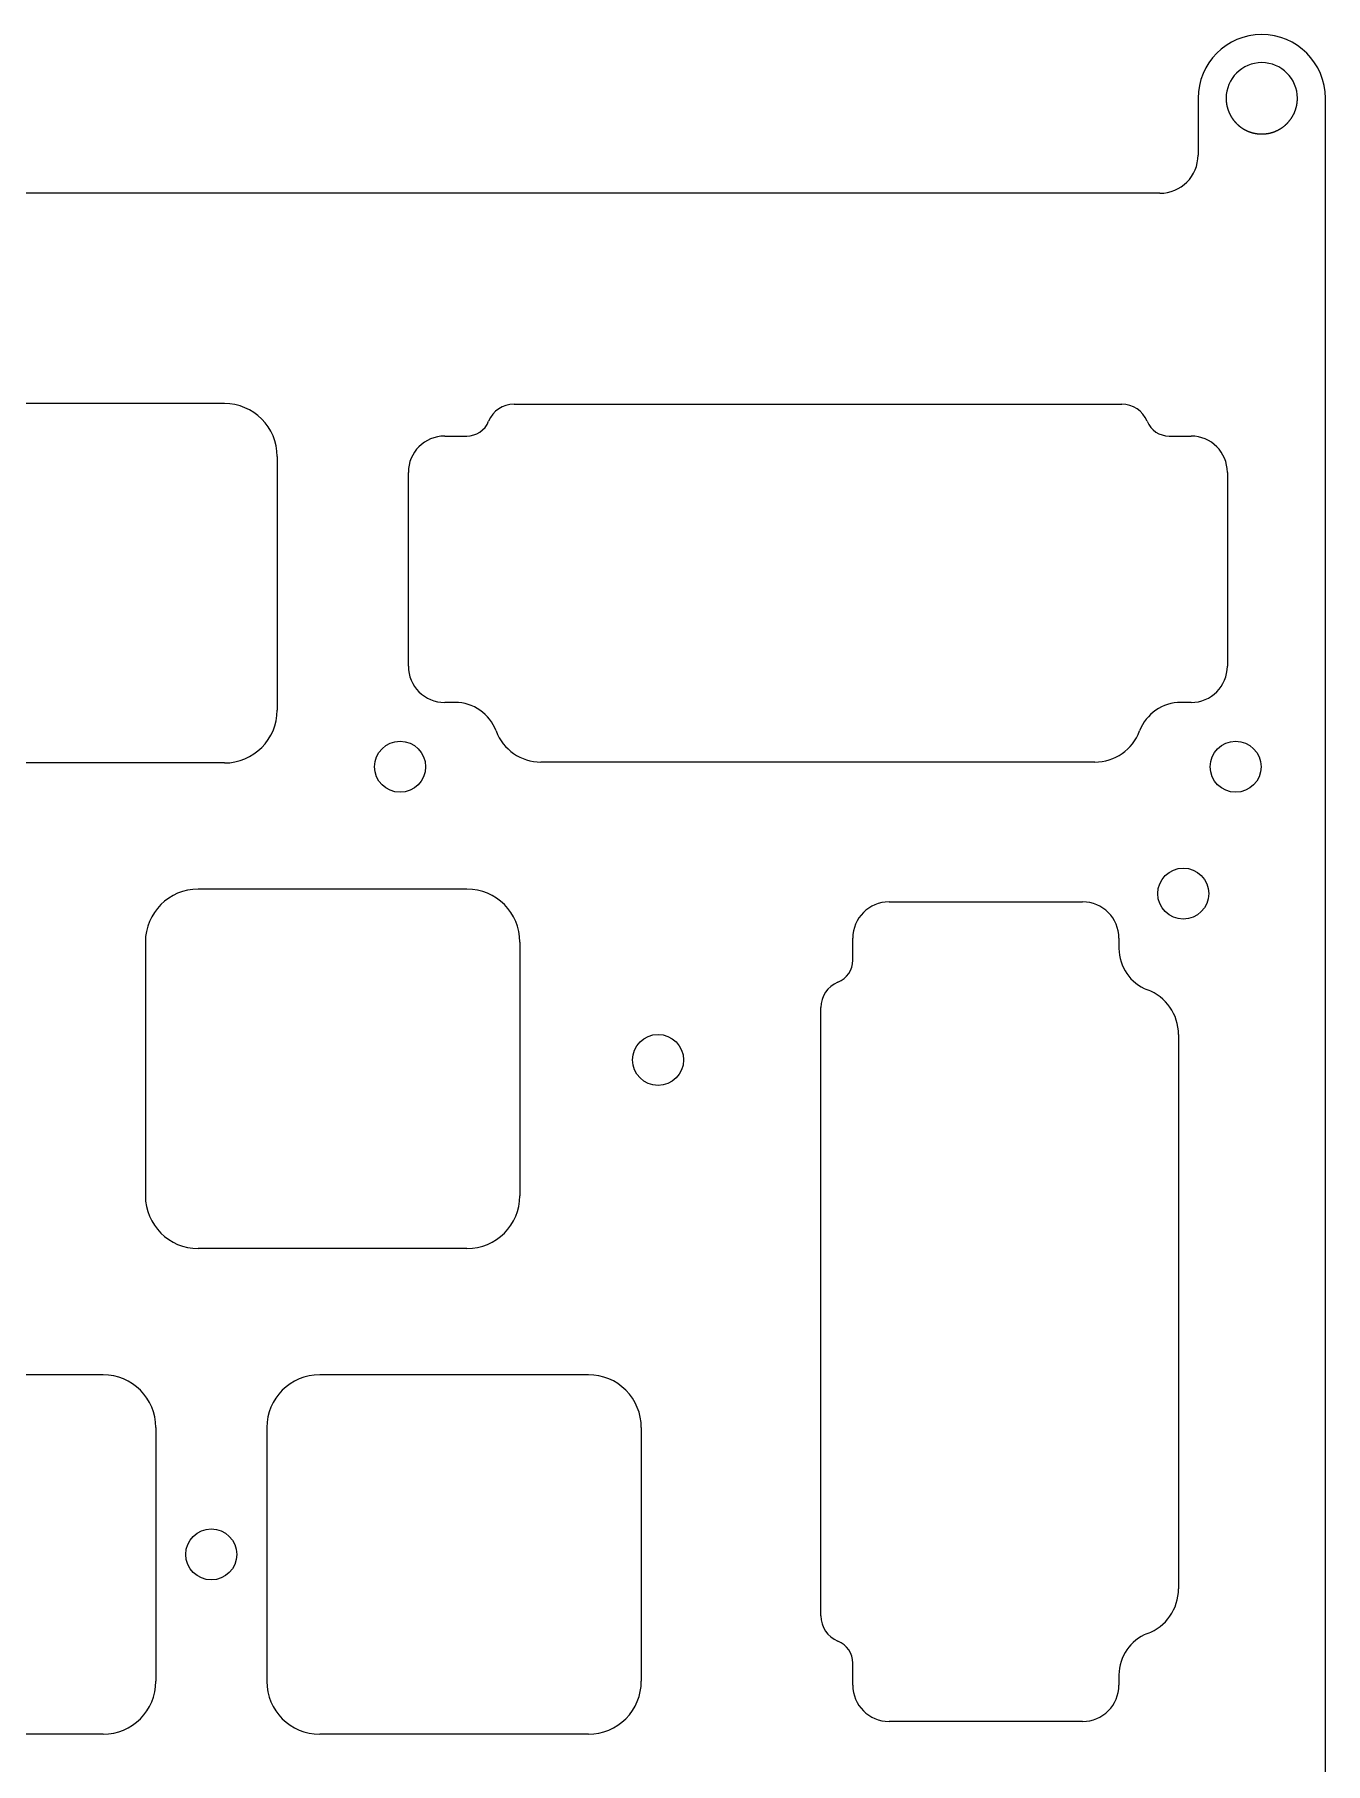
# Model space of a CAD drawing. Header units: millimetres. Extents: x -10 to 277, y -93 to 22.
# Drawn here: x 226.4 to 277.1, y -46.3 to 21.5 of the extents above; entities that cross this region are included whole.
import ezdxf

# ---------------------------------------------------------------- set-up
doc = ezdxf.new("R2010")
doc.units = ezdxf.units.MM
doc.layers.add('Edge.Cuts', color=53, linetype='CONTINUOUS', true_color=0xc8a339)

msp = doc.modelspace()

# ---------------------------------------------------------------- linework, layer by layer
at = {"layer": 'Edge.Cuts', "linetype": 'CONTINUOUS'}
for p, q in [((272.1, 19.025023), (272.1, 16.8)), ((273.2, 19.025023), (273.20001, 19.019647)), ((273.20001, 19.019647), (273.20004, 19.01425)), ((273.20004, 19.01425), (273.200091, 19.008887)), ((273.200091, 19.008887), (273.200161, 19.003504)), ((273.200161, 19.003504), (273.200252, 18.998153)), ((273.200252, 18.998153), (273.200363, 18.992783)), ((273.200363, 18.992783), (273.200493, 18.987445)), ((275.999469, 18.986044), (275.999719, 18.996647)), ((275.999719, 18.996647), (275.99989, 19.007272)), ((275.99989, 19.007272), (275.999982, 19.017919)), ((275.999982, 19.017919), (276, 19.025023)), ((277.1, -90.725023), (277.1, 19.025023)), ((273.200493, 18.987445), (273.200645, 18.982086)), ((273.200645, 18.982086), (273.200815, 18.976759)), ((273.200815, 18.976759), (273.201006, 18.971413)), ((273.201006, 18.971413), (273.201217, 18.966096)), ((273.201217, 18.966096), (273.201448, 18.960761)), ((273.201448, 18.960761), (273.201698, 18.955454)), ((273.201698, 18.955454), (273.20197, 18.950129)), ((273.20197, 18.950129), (273.20226, 18.944832)), ((273.20226, 18.944832), (273.202571, 18.939518)), ((273.202571, 18.939518), (273.202901, 18.93423)), ((273.202901, 18.93423), (273.203252, 18.928925)), ((273.203252, 18.928925), (273.203622, 18.923646)), ((273.203622, 18.923646), (273.204013, 18.91835)), ((273.204013, 18.91835), (273.204422, 18.913079)), ((273.204422, 18.913079), (273.204853, 18.907792)), ((273.204853, 18.907792), (273.205302, 18.902529)), ((273.205302, 18.902529), (273.205773, 18.89725)), ((273.205773, 18.89725), (273.206262, 18.891994)), ((273.206262, 18.891994), (273.206772, 18.886723)), ((273.206772, 18.886723), (273.207301, 18.881475)), ((273.207301, 18.881475), (273.207851, 18.876212)), ((273.207851, 18.876212), (273.208419, 18.87097)), ((273.208419, 18.87097), (273.20901, 18.865714)), ((273.20901, 18.865714), (273.209617, 18.86048)), ((273.209617, 18.86048), (273.210247, 18.85523)), ((273.210247, 18.85523), (273.210895, 18.850002)), ((273.210895, 18.850002), (273.211565, 18.844759)), ((273.211565, 18.844759), (273.212252, 18.839537)), ((273.212252, 18.839537), (273.212962, 18.8343)), ((273.212962, 18.8343), (273.213689, 18.829084)), ((273.213689, 18.829084), (273.214439, 18.823854)), ((273.214439, 18.823854), (273.215206, 18.818643)), ((273.215206, 18.818643), (273.215995, 18.813418)), ((273.215995, 18.813418), (273.216802, 18.808212)), ((273.216802, 18.808212), (273.217631, 18.802993)), ((273.217631, 18.802993), (273.218478, 18.797793)), ((273.218478, 18.797793), (273.219348, 18.792579)), ((273.219348, 18.792579), (273.220234, 18.787383)), ((273.220234, 18.787383), (273.221144, 18.782174)), ((273.221144, 18.782174), (273.22207, 18.776983)), ((273.22207, 18.776983), (273.22302, 18.771779)), ((273.22302, 18.771779), (273.223986, 18.766592)), ((273.223986, 18.766592), (273.224976, 18.761393)), ((273.224976, 18.761393), (273.225983, 18.75621)), ((273.225983, 18.75621), (273.227012, 18.751016)), ((273.227012, 18.751016), (273.228059, 18.745837)), ((273.228059, 18.745837), (273.229129, 18.740646)), ((273.229129, 18.740646), (273.230216, 18.735471)), ((273.230216, 18.735471), (273.231327, 18.730285)), ((273.231327, 18.730285), (273.232454, 18.725113)), ((273.232454, 18.725113), (273.233605, 18.719931)), ((273.233605, 18.719931), (273.234772, 18.714763)), ((273.234772, 18.714763), (273.235963, 18.709584)), ((273.235963, 18.709584), (273.237172, 18.704419)), ((273.237172, 18.704419), (273.238403, 18.699244)), ((273.238403, 18.699244), (273.239652, 18.694082)), ((273.239652, 18.694082), (273.240924, 18.68891)), ((273.240924, 18.68891), (273.242214, 18.683751)), ((273.242214, 18.683751), (273.243526, 18.678582)), ((273.243526, 18.678582), (273.244857, 18.673427)), ((273.244857, 18.673427), (273.24621, 18.66826)), ((273.24621, 18.66826), (273.247581, 18.663107)), ((273.247581, 18.663107), (273.248976, 18.657944)), ((273.248976, 18.657944), (273.250387, 18.652793)), ((273.250387, 18.652793), (273.251823, 18.647633)), ((273.251823, 18.647633), (273.253276, 18.642484)), ((273.253276, 18.642484), (273.254752, 18.637326)), ((273.254752, 18.637326), (273.256, 18.633023)), ((273.256, 18.633023), (273.257493, 18.627938)), ((273.257493, 18.627938), (273.259011, 18.622844)), ((273.259011, 18.622844), (273.260543, 18.617769)), ((273.260543, 18.617769), (273.2621, 18.612685)), ((273.2621, 18.612685), (273.263671, 18.607621)), ((273.263671, 18.607621), (273.265266, 18.602548)), ((273.265266, 18.602548), (273.266876, 18.597495)), ((273.266876, 18.597495), (273.268509, 18.592433)), ((273.268509, 18.592433), (273.270157, 18.587392)), ((273.270157, 18.587392), (273.271829, 18.582343)), ((273.271829, 18.582343), (273.273516, 18.577314)), ((273.273516, 18.577314), (273.275226, 18.572277)), ((273.275226, 18.572277), (273.276951, 18.567261)), ((273.276951, 18.567261), (273.278699, 18.562238)), ((273.278699, 18.562238), (273.280461, 18.557235)), ((273.280461, 18.557235), (273.282248, 18.552225)), ((273.282248, 18.552225), (273.284048, 18.547236)), ((273.284048, 18.547236), (273.285872, 18.542241)), ((273.285872, 18.542241), (273.287709, 18.537266)), ((273.287709, 18.537266), (273.289571, 18.532285)), ((273.289571, 18.532285), (273.291446, 18.527324)), ((273.291446, 18.527324), (273.293345, 18.522358)), ((273.293345, 18.522358), (273.295257, 18.517413)), ((273.295257, 18.517413), (273.297193, 18.512462)), ((273.297193, 18.512462), (273.299143, 18.507532)), ((273.299143, 18.507532), (273.301116, 18.502597)), ((273.301116, 18.502597), (273.303103, 18.497683)), ((273.303103, 18.497683), (273.305113, 18.492764)), ((273.305113, 18.492764), (273.307136, 18.487865)), ((273.307136, 18.487865), (273.309183, 18.482963)), ((273.309183, 18.482963), (273.311243, 18.478081)), ((273.311243, 18.478081), (273.313327, 18.473195)), ((273.313327, 18.473195), (273.315423, 18.468329)), ((273.315423, 18.468329), (273.317543, 18.46346)), ((273.317543, 18.46346), (273.319676, 18.458612)), ((273.319676, 18.458612), (273.321833, 18.45376)), ((273.321833, 18.45376), (273.324002, 18.448929)), ((273.324002, 18.448929), (273.326195, 18.444095)), ((273.326195, 18.444095), (273.3284, 18.439281)), ((273.3284, 18.439281), (273.330629, 18.434465)), ((273.330629, 18.434465), (273.332871, 18.429669)), ((273.332871, 18.429669), (273.335135, 18.42487)), ((273.335135, 18.42487), (273.337413, 18.420092)), ((273.337413, 18.420092), (273.339714, 18.415312)), ((273.339714, 18.415312), (273.342027, 18.410552)), ((273.342027, 18.410552), (273.344363, 18.405791)), ((273.344363, 18.405791), (273.346712, 18.401049)), ((273.346712, 18.401049), (273.349084, 18.396306)), ((273.349084, 18.396306), (273.351469, 18.391583)), ((273.351469, 18.391583), (273.353876, 18.386859)), ((273.353876, 18.386859), (273.356296, 18.382155)), ((273.356296, 18.382155), (273.35874, 18.37745)), ((273.35874, 18.37745), (273.361195, 18.372765)), ((273.361195, 18.372765), (273.363673, 18.368078)), ((273.363673, 18.368078), (273.366164, 18.363412)), ((273.366164, 18.363412), (273.368678, 18.358746)), ((273.368678, 18.358746), (273.371204, 18.354099)), ((273.371204, 18.354099), (273.373753, 18.349452)), ((273.373753, 18.349452), (273.376313, 18.344825)), ((273.376313, 18.344825), (273.378898, 18.340197)), ((273.378898, 18.340197), (273.381493, 18.335589)), ((273.381493, 18.335589), (273.384112, 18.330982)), ((273.384112, 18.330982), (273.386743, 18.326394)), ((273.386743, 18.326394), (273.389397, 18.321806)), ((273.389397, 18.321806), (273.392063, 18.317238)), ((273.392063, 18.317238), (273.394752, 18.31267)), ((273.394752, 18.31267), (273.397452, 18.308122)), ((275.802393, 18.307863), (275.807762, 18.31694)), ((275.807762, 18.31694), (275.813062, 18.326057)), ((275.813062, 18.326057), (275.818293, 18.335212)), ((275.818293, 18.335212), (275.823453, 18.344406)), ((275.823453, 18.344406), (275.828545, 18.353638)), ((275.828545, 18.353638), (275.833566, 18.362909)), ((275.833566, 18.362909), (275.838517, 18.372218)), ((275.838517, 18.372218), (275.843398, 18.381564)), ((275.843398, 18.381564), (275.848208, 18.390947)), ((275.848208, 18.390947), (275.852948, 18.400367)), ((275.852948, 18.400367), (275.857617, 18.409824)), ((275.857617, 18.409824), (275.862215, 18.419316)), ((275.862215, 18.419316), (275.866742, 18.428845)), ((275.866742, 18.428845), (275.871197, 18.438408)), ((275.871197, 18.438408), (275.875581, 18.448006)), ((275.875581, 18.448006), (275.879892, 18.457639)), ((275.879892, 18.457639), (275.884132, 18.467305)), ((275.884132, 18.467305), (275.888299, 18.477004)), ((275.888299, 18.477004), (275.892394, 18.486736)), ((275.892394, 18.486736), (275.896415, 18.4965)), ((275.896415, 18.4965), (275.900364, 18.506295)), ((275.900364, 18.506295), (275.904239, 18.516121)), ((275.904239, 18.516121), (275.90804, 18.525976)), ((275.90804, 18.525976), (275.911768, 18.535861)), ((275.911768, 18.535861), (275.915421, 18.545775)), ((275.915421, 18.545775), (275.918999, 18.555716)), ((275.918999, 18.555716), (275.922502, 18.565684)), ((275.922502, 18.565684), (275.92593, 18.575677)), ((275.92593, 18.575677), (275.929283, 18.585696)), ((275.929283, 18.585696), (275.93256, 18.595739)), ((275.93256, 18.595739), (275.93576, 18.605804)), ((275.93576, 18.605804), (275.938884, 18.615891)), ((275.938884, 18.615891), (275.941931, 18.625999)), ((275.941931, 18.625999), (275.944, 18.633023)), ((275.944, 18.633023), (275.946951, 18.643284)), ((275.946951, 18.643284), (275.949821, 18.65355)), ((275.949821, 18.65355), (275.952609, 18.663819)), ((275.952609, 18.663819), (275.955316, 18.674092)), ((275.955316, 18.674092), (275.957942, 18.68437)), ((275.957942, 18.68437), (275.960487, 18.694653)), ((275.960487, 18.694653), (275.962951, 18.704941)), ((275.962951, 18.704941), (275.965335, 18.715235)), ((275.965335, 18.715235), (275.967638, 18.725534)), ((275.967638, 18.725534), (275.969861, 18.73584)), ((275.969861, 18.73584), (275.972005, 18.746152)), ((275.972005, 18.746152), (275.974068, 18.75647)), ((275.974068, 18.75647), (275.976052, 18.766796)), ((275.976052, 18.766796), (275.977956, 18.777129)), ((275.977956, 18.777129), (275.97978, 18.78747)), ((275.97978, 18.78747), (275.981526, 18.797819)), ((275.981526, 18.797819), (275.983192, 18.808177)), ((275.983192, 18.808177), (275.984779, 18.818543)), ((275.984779, 18.818543), (275.986287, 18.828919)), ((275.986287, 18.828919), (275.987716, 18.839305)), ((275.987716, 18.839305), (275.989067, 18.849701)), ((275.989067, 18.849701), (275.990338, 18.860108)), ((275.990338, 18.860108), (275.991531, 18.870527)), ((275.991531, 18.870527), (275.992646, 18.880957)), ((275.992646, 18.880957), (275.993681, 18.891399)), ((275.993681, 18.891399), (275.994639, 18.901855)), ((275.994639, 18.901855), (275.995517, 18.912324)), ((275.995517, 18.912324), (275.996317, 18.922807)), ((275.996317, 18.922807), (275.997039, 18.933305)), ((275.997039, 18.933305), (275.997682, 18.943818)), ((275.997682, 18.943818), (275.998247, 18.954348)), ((275.998247, 18.954348), (275.998733, 18.964895)), ((275.998733, 18.964895), (275.99914, 18.97546)), ((275.99914, 18.97546), (275.999469, 18.986044)), ((273.397452, 18.308122), (273.400176, 18.303575)), ((273.400176, 18.303575), (273.402911, 18.299046)), ((273.402911, 18.299046), (273.40567, 18.294519)), ((273.40567, 18.294519), (273.40844, 18.290011)), ((273.40844, 18.290011), (273.411233, 18.285505)), ((273.411233, 18.285505), (273.414037, 18.281017)), ((273.414037, 18.281017), (273.416865, 18.276531)), ((273.416865, 18.276531), (273.419704, 18.272063)), ((273.419704, 18.272063), (273.422566, 18.267598)), ((273.422566, 18.267598), (273.42544, 18.263151)), ((273.42544, 18.263151), (273.428336, 18.258706)), ((273.428336, 18.258706), (273.431244, 18.25428)), ((273.431244, 18.25428), (273.434175, 18.249856)), ((273.434175, 18.249856), (273.437118, 18.24545)), ((273.437118, 18.24545), (273.440083, 18.241047)), ((273.440083, 18.241047), (273.44306, 18.236662)), ((273.44306, 18.236662), (273.44606, 18.23228)), ((273.44606, 18.23228), (273.449072, 18.227916)), ((273.449072, 18.227916), (273.452106, 18.223554)), ((273.452106, 18.223554), (273.455151, 18.219211)), ((273.455151, 18.219211), (273.45822, 18.214871)), ((273.45822, 18.214871), (273.4613, 18.210549)), ((273.4613, 18.210549), (273.464402, 18.20623)), ((273.464402, 18.20623), (273.467517, 18.201929)), ((273.467517, 18.201929), (273.470654, 18.19763)), ((273.470654, 18.19763), (273.473802, 18.193351)), ((273.473802, 18.193351), (273.476973, 18.189074)), ((273.476973, 18.189074), (273.48, 18.185023)), ((273.48, 18.185023), (273.483127, 18.18087)), ((273.483127, 18.18087), (273.486277, 18.17672)), ((273.486277, 18.17672), (273.489444, 18.172582)), ((273.489444, 18.172582), (273.492633, 18.168447)), ((273.492633, 18.168447), (273.495838, 18.164323)), ((273.495838, 18.164323), (273.499066, 18.160204)), ((273.499066, 18.160204), (273.50231, 18.156097)), ((273.50231, 18.156097), (273.505575, 18.151994)), ((273.505575, 18.151994), (273.508857, 18.147904)), ((273.508857, 18.147904), (273.51216, 18.143818)), ((273.51216, 18.143818), (273.515479, 18.139745)), ((273.515479, 18.139745), (273.51882, 18.135678)), ((273.51882, 18.135678), (273.522175, 18.131623)), ((273.522175, 18.131623), (273.525552, 18.127574)), ((273.525552, 18.127574), (273.528943, 18.123539)), ((273.528943, 18.123539), (273.532356, 18.11951)), ((273.532356, 18.11951), (273.535783, 18.115495)), ((273.535783, 18.115495), (273.539232, 18.111486)), ((273.539232, 18.111486), (273.542694, 18.107492)), ((273.542694, 18.107492), (273.546177, 18.103503)), ((273.546177, 18.103503), (273.549674, 18.09953)), ((273.549674, 18.09953), (273.553192, 18.095564)), ((273.553192, 18.095564), (273.556722, 18.091613)), ((273.556722, 18.091613), (273.560274, 18.087669)), ((273.560274, 18.087669), (273.563838, 18.083741)), ((273.563838, 18.083741), (273.567423, 18.079819)), ((273.567423, 18.079819), (273.57102, 18.075915)), ((273.57102, 18.075915), (273.574638, 18.072017)), ((273.574638, 18.072017), (273.578267, 18.068136)), ((273.578267, 18.068136), (273.581917, 18.064263)), ((273.581917, 18.064263), (273.585578, 18.060406)), ((273.585578, 18.060406), (273.58926, 18.056558)), ((273.58926, 18.056558), (273.592953, 18.052727)), ((273.592953, 18.052727), (273.596666, 18.048904)), ((273.596666, 18.048904), (273.600389, 18.045098)), ((273.600389, 18.045098), (273.604133, 18.041301)), ((273.604133, 18.041301), (273.607887, 18.037522)), ((273.607887, 18.037522), (273.611661, 18.033751)), ((273.611661, 18.033751), (273.615445, 18.029999)), ((273.615445, 18.029999), (273.619248, 18.026256)), ((273.619248, 18.026256), (273.623062, 18.022531)), ((273.623062, 18.022531), (273.626895, 18.018814)), ((273.626895, 18.018814), (273.630737, 18.015117)), ((273.630737, 18.015117), (273.634598, 18.011429)), ((273.634598, 18.011429), (273.638469, 18.00776)), ((273.638469, 18.00776), (273.642359, 18.004101)), ((273.642359, 18.004101), (273.646257, 18.000461)), ((273.646257, 18.000461), (273.650175, 17.99683)), ((273.650175, 17.99683), (273.654101, 17.993219)), ((273.654101, 17.993219), (273.658046, 17.989618)), ((273.658046, 17.989618), (273.661999, 17.986036)), ((273.661999, 17.986036), (273.665971, 17.982465)), ((273.665971, 17.982465), (273.669951, 17.978914)), ((273.669951, 17.978914), (273.673949, 17.975372)), ((273.673949, 17.975372), (273.677955, 17.971852)), ((273.677955, 17.971852), (273.681979, 17.968341)), ((273.681979, 17.968341), (273.686011, 17.964851)), ((273.686011, 17.964851), (273.69006, 17.961371)), ((273.69006, 17.961371), (273.694117, 17.957912)), ((273.694117, 17.957912), (273.698192, 17.954464)), ((273.698192, 17.954464), (273.702273, 17.951037)), ((273.702273, 17.951037), (273.706373, 17.94762)), ((273.706373, 17.94762), (273.710479, 17.944224)), ((273.710479, 17.944224), (273.714603, 17.94084)), ((273.714603, 17.94084), (273.718733, 17.937476)), ((273.718733, 17.937476), (273.72288, 17.934124)), ((273.72288, 17.934124), (273.727034, 17.930793)), ((273.727034, 17.930793), (273.731205, 17.927474)), ((273.731205, 17.927474), (273.735382, 17.924176)), ((273.735382, 17.924176), (273.739576, 17.920889)), ((273.739576, 17.920889), (273.743775, 17.917624)), ((273.743775, 17.917624), (273.747992, 17.914371)), ((273.747992, 17.914371), (273.752214, 17.911139)), ((273.752214, 17.911139), (273.756453, 17.907919)), ((273.756453, 17.907919), (273.760697, 17.904721)), ((273.760697, 17.904721), (273.764958, 17.901535)), ((273.764958, 17.901535), (273.769224, 17.89837)), ((273.769224, 17.89837), (273.773507, 17.895218)), ((273.773507, 17.895218), (273.777793, 17.892088)), ((273.777793, 17.892088), (273.782097, 17.88897)), ((273.782097, 17.88897), (273.786405, 17.885874)), ((273.786405, 17.885874), (273.79073, 17.882791)), ((273.79073, 17.882791), (273.795058, 17.879729)), ((273.795058, 17.879729), (273.799404, 17.876681)), ((273.799404, 17.876681), (273.803752, 17.873654)), ((273.803752, 17.873654), (273.808118, 17.87064)), ((273.808118, 17.87064), (273.812486, 17.867648)), ((273.812486, 17.867648), (273.816872, 17.86467)), ((273.816872, 17.86467), (273.82126, 17.861713)), ((273.82126, 17.861713), (273.825665, 17.858769)), ((273.825665, 17.858769), (273.830072, 17.855848)), ((273.830072, 17.855848), (273.834496, 17.85294)), ((273.834496, 17.85294), (273.838923, 17.850054)), ((273.838923, 17.850054), (273.843366, 17.847182)), ((273.843366, 17.847182), (273.847811, 17.844331)), ((273.847811, 17.844331), (273.852273, 17.841495)), ((273.852273, 17.841495), (273.856737, 17.83868)), ((273.856737, 17.83868), (273.861216, 17.83588)), ((273.861216, 17.83588), (273.865699, 17.833101)), ((273.865699, 17.833101), (273.870196, 17.830336)), ((273.870196, 17.830336), (273.874696, 17.827594)), ((273.874696, 17.827594), (273.879212, 17.824866)), ((273.879212, 17.824866), (273.883729, 17.822159)), ((273.883729, 17.822159), (273.888262, 17.819467)), ((273.888262, 17.819467), (273.892797, 17.816797)), ((273.892797, 17.816797), (273.897347, 17.814141)), ((273.897347, 17.814141), (273.901899, 17.811508)), ((273.901899, 17.811508), (273.906466, 17.808889)), ((273.906466, 17.808889), (273.911035, 17.806292)), ((273.911035, 17.806292), (273.915619, 17.803709)), ((273.915619, 17.803709), (273.920204, 17.801149)), ((273.920204, 17.801149), (273.924805, 17.798603)), ((273.924805, 17.798603), (273.929406, 17.79608)), ((273.929406, 17.79608), (273.934023, 17.793571)), ((273.934023, 17.793571), (273.941176, 17.789729)), ((273.941176, 17.789729), (273.94582, 17.787264)), ((273.94582, 17.787264), (273.950477, 17.784814)), ((273.950477, 17.784814), (273.955146, 17.78238)), ((273.955146, 17.78238), (273.959828, 17.779963)), ((273.959828, 17.779963), (273.964521, 17.777562)), ((273.964521, 17.777562), (273.969227, 17.775177)), ((273.969227, 17.775177), (273.973943, 17.77281)), ((273.973943, 17.77281), (273.978672, 17.770458)), ((273.978672, 17.770458), (273.983411, 17.768124)), ((273.983411, 17.768124), (273.988163, 17.765806)), ((273.988163, 17.765806), (273.992924, 17.763505)), ((273.992924, 17.763505), (273.997697, 17.761221)), ((273.997697, 17.761221), (274.002479, 17.758955)), ((274.002479, 17.758955), (274.007274, 17.756705)), ((274.007274, 17.756705), (274.012076, 17.754474)), ((274.012076, 17.754474), (274.016891, 17.752258)), ((274.016891, 17.752258), (274.021714, 17.750062)), ((274.021714, 17.750062), (274.026548, 17.747882)), ((274.026548, 17.747882), (274.03139, 17.74572)), ((274.03139, 17.74572), (274.036244, 17.743575)), ((274.036244, 17.743575), (274.041104, 17.74145)), ((274.041104, 17.74145), (274.045976, 17.73934)), ((274.045976, 17.73934), (274.050854, 17.737251)), ((274.050854, 17.737251), (274.055743, 17.735178)), ((274.055743, 17.735178), (274.060638, 17.733124)), ((274.060638, 17.733124), (274.065545, 17.731087)), ((274.065545, 17.731087), (274.070456, 17.72907)), ((274.070456, 17.72907), (274.075379, 17.72707)), ((274.075379, 17.72707), (274.080306, 17.72509)), ((274.080306, 17.72509), (274.085244, 17.723127)), ((274.085244, 17.723127), (274.090187, 17.721183)), ((274.090187, 17.721183), (274.09514, 17.719258)), ((274.09514, 17.719258), (274.100097, 17.717352)), ((274.100097, 17.717352), (274.105064, 17.715463)), ((274.105064, 17.715463), (274.110034, 17.713595)), ((274.110034, 17.713595), (274.115015, 17.711744)), ((274.115015, 17.711744), (274.119999, 17.709914)), ((274.119999, 17.709914), (274.124993, 17.708101)), ((274.124993, 17.708101), (274.129989, 17.706309)), ((274.129989, 17.706309), (274.134995, 17.704534)), ((274.134995, 17.704534), (274.140003, 17.70278)), ((274.140003, 17.70278), (274.14502, 17.701044)), ((274.14502, 17.701044), (274.150039, 17.699329)), ((274.150039, 17.699329), (274.155068, 17.697631)), ((274.155068, 17.697631), (274.160098, 17.695954)), ((274.160098, 17.695954), (274.165137, 17.694295)), ((274.165137, 17.694295), (274.170176, 17.692658)), ((274.170176, 17.692658), (274.175225, 17.691038)), ((274.175225, 17.691038), (274.180274, 17.689439)), ((274.180274, 17.689439), (274.185331, 17.687858)), ((274.185331, 17.687858), (274.190389, 17.686299)), ((274.190389, 17.686299), (274.195455, 17.684758)), ((274.195455, 17.684758), (274.200521, 17.683237)), ((274.200521, 17.683237), (274.205595, 17.681736)), ((274.205595, 17.681736), (274.210668, 17.680255)), ((274.210668, 17.680255), (274.215749, 17.678793)), ((274.215749, 17.678793), (274.220829, 17.677352)), ((274.220829, 17.677352), (274.225917, 17.67593)), ((274.225917, 17.67593), (274.231004, 17.674529)), ((274.231004, 17.674529), (274.236098, 17.673146)), ((274.236098, 17.673146), (274.24119, 17.671785)), ((274.24119, 17.671785), (274.24629, 17.670442)), ((274.24629, 17.670442), (274.255384, 17.6681)), ((274.255384, 17.6681), (274.265577, 17.665553)), ((274.265577, 17.665553), (274.275803, 17.663079)), ((274.275803, 17.663079), (274.286061, 17.660681)), ((274.286061, 17.660681), (274.296349, 17.658358)), ((274.296349, 17.658358), (274.306665, 17.65611)), ((274.306665, 17.65611), (274.317009, 17.653938)), ((274.317009, 17.653938), (274.327378, 17.651842)), ((274.327378, 17.651842), (274.332572, 17.650823)), ((274.332572, 17.650823), (274.337772, 17.649824)), ((274.337772, 17.649824), (274.342977, 17.648843)), ((274.342977, 17.648843), (274.348188, 17.647882)), ((274.348188, 17.647882), (274.353404, 17.64694)), ((274.353404, 17.64694), (274.358626, 17.646018)), ((274.358626, 17.646018), (274.363852, 17.645115)), ((274.363852, 17.645115), (274.369083, 17.644232)), ((274.369083, 17.644232), (274.374319, 17.643368)), ((274.374319, 17.643368), (274.379559, 17.642523)), ((274.379559, 17.642523), (274.384803, 17.641698)), ((274.384803, 17.641698), (274.390051, 17.640893)), ((274.390051, 17.640893), (274.395303, 17.640108)), ((274.395303, 17.640108), (274.400559, 17.639342)), ((274.400559, 17.639342), (274.405818, 17.638596)), ((274.405818, 17.638596), (274.41108, 17.637869)), ((274.41108, 17.637869), (274.416345, 17.637163)), ((274.416345, 17.637163), (274.421614, 17.636476)), ((274.421614, 17.636476), (274.426884, 17.635809)), ((274.426884, 17.635809), (274.432158, 17.635162)), ((274.432158, 17.635162), (274.437433, 17.634535)), ((274.437433, 17.634535), (274.442712, 17.633927)), ((274.442712, 17.633927), (274.447991, 17.63334)), ((274.74771, 17.632877), (274.758264, 17.634038)), ((274.758264, 17.634038), (274.768811, 17.635279)), ((274.768811, 17.635279), (274.77935, 17.6366)), ((274.77935, 17.6366), (274.789878, 17.638)), ((274.789878, 17.638), (274.800394, 17.639479)), ((274.800394, 17.639479), (274.810897, 17.641037)), ((274.810897, 17.641037), (274.821385, 17.642674)), ((274.821385, 17.642674), (274.831857, 17.644389)), ((274.831857, 17.644389), (274.837087, 17.645276)), ((274.837087, 17.645276), (274.842312, 17.646182)), ((274.842312, 17.646182), (274.847532, 17.647108)), ((274.847532, 17.647108), (274.852747, 17.648053)), ((274.852747, 17.648053), (274.857956, 17.649018)), ((274.857956, 17.649018), (274.863161, 17.650002)), ((274.863161, 17.650002), (274.86836, 17.651005)), ((274.86836, 17.651005), (274.873553, 17.652027)), ((274.873553, 17.652027), (274.87874, 17.653069)), ((274.87874, 17.653069), (274.883921, 17.65413)), ((274.883921, 17.65413), (274.889095, 17.65521)), ((274.889095, 17.65521), (274.894264, 17.656309)), ((274.894264, 17.656309), (274.899425, 17.657427)), ((274.899425, 17.657427), (274.90458, 17.658564)), ((274.90458, 17.658564), (274.909727, 17.65972)), ((274.909727, 17.65972), (274.914867, 17.660895)), ((274.914867, 17.660895), (274.92, 17.662088)), ((274.92, 17.662088), (274.925126, 17.663301)), ((274.925126, 17.663301), (274.930243, 17.664532)), ((274.930243, 17.664532), (274.935352, 17.665782)), ((274.935352, 17.665782), (274.944615, 17.6681)), ((274.944615, 17.6681), (274.954795, 17.670727)), ((274.954795, 17.670727), (274.964966, 17.673433)), ((274.964966, 17.673433), (274.975125, 17.67622)), ((274.975125, 17.67622), (274.985273, 17.679085)), ((274.985273, 17.679085), (274.995406, 17.682031)), ((274.995406, 17.682031), (275.005526, 17.685055)), ((275.005526, 17.685055), (275.015629, 17.688157)), ((275.015629, 17.688157), (275.025716, 17.691338)), ((275.025716, 17.691338), (275.035785, 17.694597)), ((275.035785, 17.694597), (275.045834, 17.697934)), ((275.045834, 17.697934), (275.055863, 17.701349)), ((275.055863, 17.701349), (275.065871, 17.70484)), ((275.065871, 17.70484), (275.075855, 17.708408)), ((275.075855, 17.708408), (275.085815, 17.712052)), ((275.085815, 17.712052), (275.095749, 17.715771)), ((275.095749, 17.715771), (275.105656, 17.719566)), ((275.105656, 17.719566), (275.115535, 17.723436)), ((275.115535, 17.723436), (275.125385, 17.72738)), ((275.125385, 17.72738), (275.135204, 17.731397)), ((275.135204, 17.731397), (275.144991, 17.735488)), ((275.144991, 17.735488), (275.154744, 17.739651)), ((275.154744, 17.739651), (275.164462, 17.743886)), ((275.164462, 17.743886), (275.174144, 17.748193)), ((275.174144, 17.748193), (275.183788, 17.75257)), ((275.183788, 17.75257), (275.193393, 17.757017)), ((275.193393, 17.757017), (275.202958, 17.761534)), ((275.202958, 17.761534), (275.212481, 17.766119)), ((275.212481, 17.766119), (275.221961, 17.770772)), ((275.221961, 17.770772), (275.231396, 17.775492)), ((275.231396, 17.775492), (275.240785, 17.780279)), ((275.240785, 17.780279), (275.250126, 17.785131)), ((275.250126, 17.785131), (275.258823, 17.789729)), ((275.258823, 17.789729), (275.26804, 17.79469)), ((275.26804, 17.79469), (275.277224, 17.799724)), ((275.277224, 17.799724), (275.286377, 17.804831)), ((275.286377, 17.804831), (275.295495, 17.810011)), ((275.295495, 17.810011), (275.304581, 17.815264)), ((275.304581, 17.815264), (275.313632, 17.82059)), ((275.313632, 17.82059), (275.322649, 17.825987)), ((275.322649, 17.825987), (275.331631, 17.831457)), ((275.331631, 17.831457), (275.340577, 17.836998)), ((275.340577, 17.836998), (275.349487, 17.842611)), ((275.349487, 17.842611), (275.358361, 17.848295)), ((275.358361, 17.848295), (275.367197, 17.85405)), ((275.367197, 17.85405), (275.375995, 17.859876)), ((275.375995, 17.859876), (275.384755, 17.865772)), ((275.384755, 17.865772), (275.393476, 17.871738)), ((275.393476, 17.871738), (275.402157, 17.877773)), ((275.402157, 17.877773), (275.410797, 17.883877)), ((275.410797, 17.883877), (275.419397, 17.89005)), ((275.419397, 17.89005), (275.427955, 17.896292)), ((275.427955, 17.896292), (275.436471, 17.902601)), ((275.436471, 17.902601), (275.444944, 17.908978)), ((275.444944, 17.908978), (275.453373, 17.915421)), ((275.453373, 17.915421), (275.461757, 17.921931)), ((275.461757, 17.921931), (275.470097, 17.928507)), ((275.470097, 17.928507), (275.47839, 17.935148)), ((275.47839, 17.935148), (275.486636, 17.941854)), ((275.486636, 17.941854), (275.494835, 17.948624)), ((275.494835, 17.948624), (275.502985, 17.955458)), ((275.502985, 17.955458), (275.511087, 17.962354)), ((275.511087, 17.962354), (275.519138, 17.969313)), ((275.519138, 17.969313), (275.527138, 17.976333)), ((275.527138, 17.976333), (275.535086, 17.983413)), ((275.535086, 17.983413), (275.542982, 17.990554)), ((275.542982, 17.990554), (275.550825, 17.997754)), ((275.550825, 17.997754), (275.558612, 18.005012)), ((275.558612, 18.005012), (275.566345, 18.012328)), ((275.566345, 18.012328), (275.574021, 18.0197)), ((275.574021, 18.0197), (275.58164, 18.027128)), ((275.58164, 18.027128), (275.589201, 18.03461)), ((275.589201, 18.03461), (275.596702, 18.042146)), ((275.596702, 18.042146), (275.604144, 18.049735)), ((275.604144, 18.049735), (275.611524, 18.057375)), ((275.611524, 18.057375), (275.618842, 18.065066)), ((275.618842, 18.065066), (275.626097, 18.072806)), ((275.626097, 18.072806), (275.633288, 18.080595)), ((275.633288, 18.080595), (275.640414, 18.08843)), ((275.640414, 18.08843), (275.647473, 18.096311)), ((275.647473, 18.096311), (275.654465, 18.104237)), ((275.654465, 18.104237), (275.661389, 18.112205)), ((275.661389, 18.112205), (275.668243, 18.120216)), ((275.668243, 18.120216), (275.675027, 18.128266)), ((275.675027, 18.128266), (275.681739, 18.136356)), ((275.681739, 18.136356), (275.688379, 18.144483)), ((275.688379, 18.144483), (275.694945, 18.152646)), ((275.694945, 18.152646), (275.701436, 18.160843)), ((275.701436, 18.160843), (275.707852, 18.169073)), ((275.707852, 18.169073), (275.714191, 18.177335)), ((275.714191, 18.177335), (275.72, 18.185023)), ((275.72, 18.185023), (275.72633, 18.19353)), ((275.72633, 18.19353), (275.732592, 18.202078)), ((275.732592, 18.202078), (275.738786, 18.210669)), ((275.738786, 18.210669), (275.744911, 18.2193)), ((275.744911, 18.2193), (275.750968, 18.227973)), ((275.750968, 18.227973), (275.756957, 18.236687)), ((275.756957, 18.236687), (275.762877, 18.245443)), ((275.762877, 18.245443), (275.768728, 18.254239)), ((275.768728, 18.254239), (275.774511, 18.263075)), ((275.774511, 18.263075), (275.780225, 18.271953)), ((275.780225, 18.271953), (275.785871, 18.28087)), ((275.785871, 18.28087), (275.791447, 18.289828)), ((275.791447, 18.289828), (275.796955, 18.298826)), ((275.796955, 18.298826), (275.802393, 18.307863)), ((274.447991, 17.63334), (274.453273, 17.632773)), ((274.453273, 17.632773), (274.458555, 17.632225)), ((274.458555, 17.632225), (274.46384, 17.631697)), ((274.46384, 17.631697), (274.469125, 17.63119)), ((274.469125, 17.63119), (274.474413, 17.630702)), ((274.474413, 17.630702), (274.479699, 17.630235)), ((274.479699, 17.630235), (274.484988, 17.629787)), ((274.484988, 17.629787), (274.490276, 17.62936)), ((274.490276, 17.62936), (274.495566, 17.628953)), ((274.495566, 17.628953), (274.500853, 17.628565)), ((274.500853, 17.628565), (274.506143, 17.628198)), ((274.506143, 17.628198), (274.511431, 17.627851)), ((274.511431, 17.627851), (274.51672, 17.627524)), ((274.51672, 17.627524), (274.522006, 17.627217)), ((274.522006, 17.627217), (274.527294, 17.62693)), ((274.527294, 17.62693), (274.532578, 17.626663)), ((274.532578, 17.626663), (274.537864, 17.626417)), ((274.537864, 17.626417), (274.543146, 17.62619)), ((274.543146, 17.62619), (274.548429, 17.625984)), ((274.548429, 17.625984), (274.553707, 17.625797)), ((274.553707, 17.625797), (274.558986, 17.625631)), ((274.558986, 17.625631), (274.564261, 17.625485)), ((274.564261, 17.625485), (274.569536, 17.625359)), ((274.569536, 17.625359), (274.574806, 17.625253)), ((274.574806, 17.625253), (274.580076, 17.625167)), ((274.580076, 17.625167), (274.585341, 17.625101)), ((274.585341, 17.625101), (274.590606, 17.625055)), ((274.590606, 17.625055), (274.6, 17.625023)), ((274.6, 17.625023), (274.610505, 17.625063)), ((274.610505, 17.625063), (274.621022, 17.625183)), ((274.621022, 17.625183), (274.63155, 17.625383)), ((274.63155, 17.625383), (274.642088, 17.625663)), ((274.642088, 17.625663), (274.652635, 17.626024)), ((274.652635, 17.626024), (274.663189, 17.626464)), ((274.663189, 17.626464), (274.673749, 17.626985)), ((274.673749, 17.626985), (274.684313, 17.627586)), ((274.684313, 17.627586), (274.69488, 17.628268)), ((274.69488, 17.628268), (274.705449, 17.629029)), ((274.705449, 17.629029), (274.716018, 17.629871)), ((274.716018, 17.629871), (274.726585, 17.630793)), ((274.726585, 17.630793), (274.737149, 17.631795)), ((274.737149, 17.631795), (274.74771, 17.632877)), ((270.6, 15.3), (219.8295, 15.3)), ((233.875, 7.05), (223.325, 7.05)), ((235.95, 4.975), (235.95, -4.975)), ((233.875, -7.05), (223.325, -7.05)), ((243.4, -12), (232.85, -12)), ((230.775, -14.075), (230.775, -24.025)), ((245.475, -14.075), (245.475, -24.025)), ((243.4, -26.1), (232.85, -26.1)), ((229.1125, -31.05), (218.5625, -31.05)), ((231.1875, -33.125), (231.1875, -43.075)), ((229.1125, -45.15), (218.5625, -45.15))]:
    msp.add_line(p, q, dxfattribs=at)
at = {"layer": 'Edge.Cuts', "linetype": 'Continuous'}
for p, q in [((245.24718, 7.0276), (269.10242, 7.0276)), ((242.52436, 5.77544), (243.38997, 5.77544)), ((270.95963, 5.77544), (271.82524, 5.77544)), ((241.09936, -3.25044), (241.09936, 4.35044)), ((273.25024, 4.35044), (273.25024, -3.25044)), ((242.9284, -4.67544), (242.52436, -4.67544)), ((271.82524, -4.67544), (271.4212, -4.67544)), ((268.0503, -7.01191), (246.2993, -7.01191)), ((259.96831, -12.49976), (267.56919, -12.49976)), ((258.54331, -14.79037), (258.54331, -13.92476)), ((268.99419, -13.92476), (268.99419, -14.3288)), ((257.29115, -40.50282), (257.29115, -16.64758)), ((271.33066, -17.6997), (271.33066, -39.4507)), ((248.16875, -31.05), (237.618749, -31.05)), ((235.54375, -33.125), (235.54375, -43.075001)), ((250.24375, -33.125), (250.24375, -43.075)), ((258.54331, -43.22564), (258.54331, -42.36003)), ((268.99419, -42.8216), (268.99419, -43.22564)), ((267.56919, -44.65064), (259.96831, -44.65064)), ((248.16875, -45.15), (237.61875, -45.15))]:
    msp.add_line(p, q, dxfattribs=at)
at = {"layer": 'Edge.Cuts'}
for centre in [(240.775, -7.2), (273.575, -7.2), (271.51875, -12.175), (250.9012, -18.7), (233.3625, -38.1)]:
    msp.add_circle(centre, 1, dxfattribs=at)
for centre, radius, start, end in [((274.6, 19.025023), 2.5, 0, 180), ((274.6, 19.025023), 1.4, 0, 180), ((270.599999, 16.800001), 1.500001, -89.9999618, -0.0000382), ((233.875, 4.975), 2.075, 0, 90), ((245.2472, 5.9526), 1.075006, 90.00106597, 157.97610066), ((269.1024, 5.9526), 1.075, 22.02389934, 89.99893403), ((243.38997, 6.70385), 0.928411, 270, 337.97729805), ((270.9596, 6.7039), 0.92846, 202.02625676, 270.00185132), ((242.52436, 4.35044), 1.425, 90, 180), ((271.82524, 4.35044), 1.425, 0, 90), ((242.52436, -3.25044), 1.425, 180, 270), ((271.8252, -3.2504), 1.42504, 270.00160826, 359.99839174), ((242.92841, -6.40037), 1.72493, 20.54597615, 90.00033216), ((271.4212, -6.4004), 1.724938, 90, 159.45340178), ((233.875, -4.975), 2.075, -90, 0), ((246.29931, -5.13696), 1.87495, 200.54592343, 269.99969441), ((268.0503, -5.137), 1.874943, 270, 339.45493501), ((232.85, -14.075), 2.075, 90, 180), ((243.4, -14.075), 2.075, 0, 90), ((259.96831, -13.92476), 1.425, 90, 180), ((267.56915, -13.9248), 1.42504, 0.00160826, 89.99839174), ((257.61485, -14.7904), 0.92846, 292.02625676, 0.00185132), ((270.71915, -14.3288), 1.724938, 180, 249.45340178), ((258.36615, -16.6476), 1.075, 112.02389934, 179.99893403), ((269.45575, -17.6997), 1.874943, 0, 69.45493501), ((232.85, -24.025), 2.075, -180, -90), ((243.4, -24.025), 2.075, -90, 0), ((229.1125, -33.125), 2.075, 0, 90), ((237.6188, -33.125), 2.07505, 90.00140823, 180), ((248.1688, -33.125), 2.075, 0, 90.00138062), ((269.45571, -39.45069), 1.87495, 290.54592343, 359.99969441), ((258.36615, -40.5028), 1.075006, 180.00106597, 247.97610066), ((270.71912, -42.82159), 1.72493, 110.54597615, 180.00033216), ((257.6149, -42.36003), 0.928411, 0, 67.97729805), ((229.1125, -43.075), 2.075, -90, 0), ((237.6188, -43.075), 2.075, 180.00002761, 269.99861938), ((248.1688, -43.075), 2.07495, 269.99861938, 0), ((259.96831, -43.22564), 1.425, 180, 270), ((267.56919, -43.22564), 1.425, 270, 0)]:
    msp.add_arc(centre, radius, start, end, dxfattribs=at)

doc.saveas('drawing.dxf')
